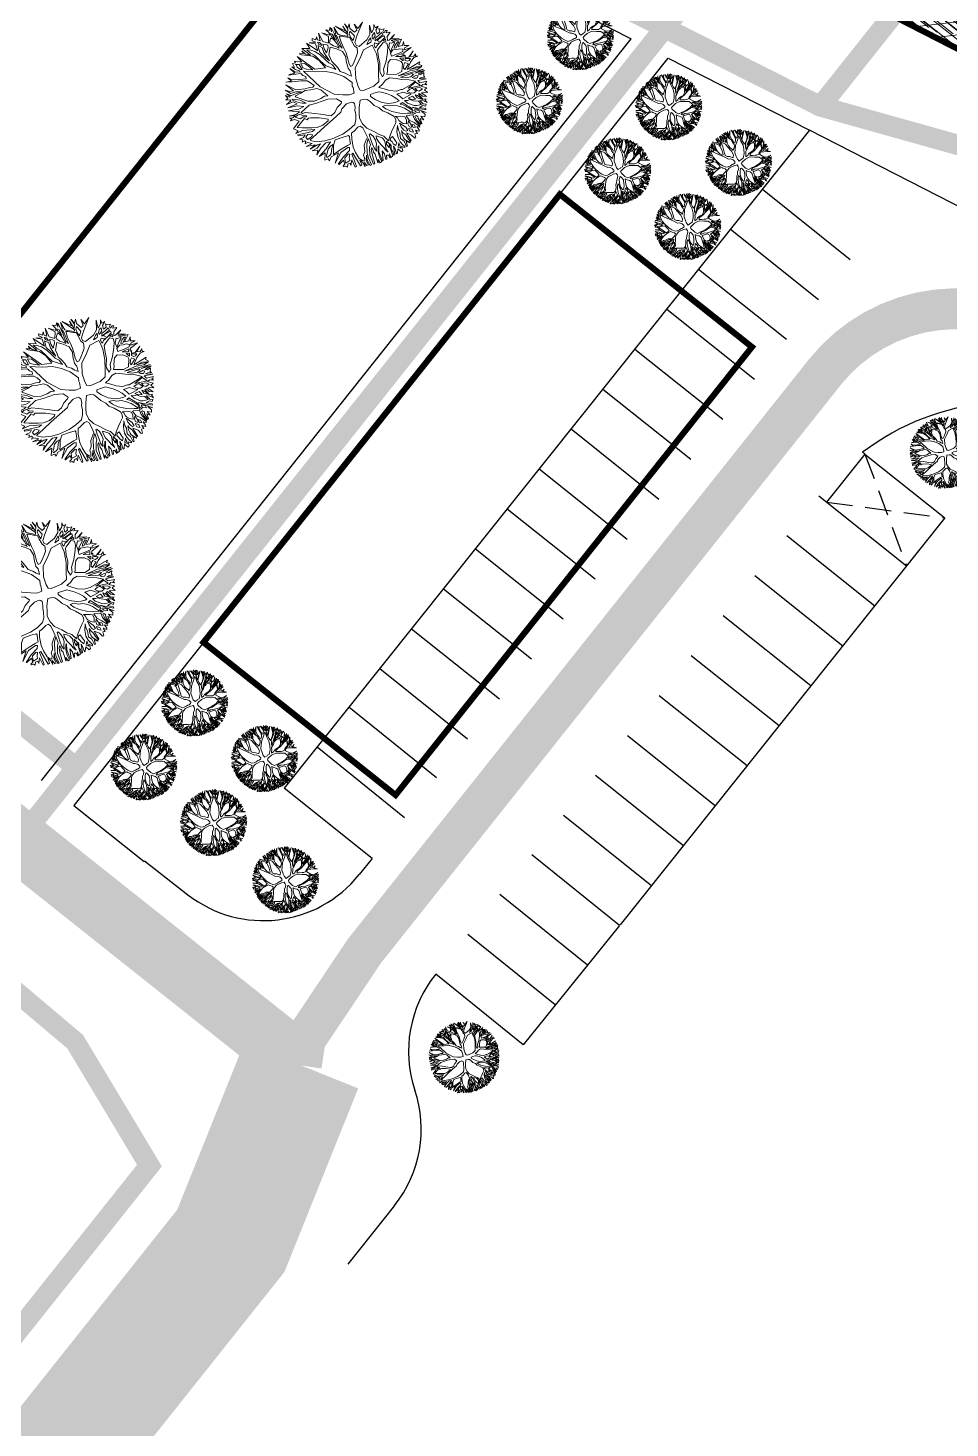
# Model space of a CAD drawing. Header units: metres. Extents: x -664657 to -643449, y -1076720 to -1062383.
# Drawn here: x -661021.1 to -660976, y -1067003.8 to -1066935.3 of the extents above; entities that cross this region are included whole.
import ezdxf

# ---------------------------------------------------------------- set-up
doc = ezdxf.new("R2010")
doc.units = ezdxf.units.M
doc.header["$LTSCALE"] = 0.1
for name, pattern in [('DASHED', [19.05, 12.7, -6.35]), ('DIVIDE', [31.75, 12.7, -6.35, 0, -6.35, 0, -6.35]), ('EVENDASH', [6.35, 3.175, -3.175])]:
    doc.linetypes.add(name, pattern=pattern)
doc.layers.get('0').update_dxf_attribs({"color": 8, "lineweight": 9})
for name, color, linetype in [('AA_THER_DOPRAVA', 142, 'Continuous'), ('AA_THER_KOMUNIKACE', 201, 'Continuous'), ('AA_THER_srafy', 52, 'Continuous'), ('AA_THER_SRAFY KATASTR', 14, 'Continuous'), ('AA_THER_čerchovaná', 84, 'DIVIDE'), ('AA_THER_čárkovaná', 5, 'DASHED')]:
    doc.layers.add(name, color=color, linetype=linetype)
doc.layers.add('AA_THER_STAFAZ', color=252, linetype='Continuous', lineweight=0)
doc.layers.add('FLOATING-WINDOWS', color=2, linetype='Continuous', plot=False)

# ---------------------------------------------------------------- blocks, each defined once
blk = doc.blocks.new('A$C0C461CEA')
for p, q in [((-0.108, 0.579), (-0.136, 0.688)), ((-0.136, 0.688), (-0.031, 0.479)), ((-0.062, 0.681), (-0.084, 0.71)), ((-0.084, 0.71), (-0.025, 0.681)), ((0.086, 0.573), (-0.062, 0.681)), ((-0.025, 0.681), (-0.029, 0.73)), ((-0.029, 0.73), (-0.001, 0.656)), ((0.063, 0.606), (-0.009, 0.765)), ((-0.009, 0.765), (0.101, 0.706)), ((0.049, 0.709), (0.1, 0.674)), ((0.071, 0.64), (0.049, 0.709)), ((0.101, 0.706), (0.094, 0.804)), ((0.094, 0.804), (0.195, 0.61)), ((0.1, 0.674), (0.148, 0.626)), ((0.214, 0.725), (0.134, 0.788)), ((0.134, 0.788), (0.212, 0.751)), ((0.191, 0.795), (0.205, 0.826)), ((0.231, 0.749), (0.191, 0.795)), ((0.195, 0.61), (0.214, 0.725)), ((0.205, 0.826), (0.247, 0.779)), ((0.212, 0.751), (0.231, 0.749)), ((0.226, 0.644), (0.236, 0.684)), ((0.236, 0.684), (0.278, 0.625)), ((0.247, 0.779), (0.283, 0.818)), ((0.256, 0.734), (0.28, 0.713)), ((0.257, 0.695), (0.256, 0.734)), ((0.272, 0.676), (0.257, 0.695)), ((0.291, 0.657), (0.272, 0.676)), ((0.283, 0.818), (0.273, 0.766)), ((0.273, 0.766), (0.303, 0.735)), ((0.28, 0.713), (0.29, 0.678)), ((0.29, 0.678), (0.291, 0.657)), ((0.298, 0.594), (0.316, 0.668)), ((0.303, 0.735), (0.335, 0.855)), ((0.316, 0.668), (0.354, 0.641)), ((0.335, 0.855), (0.332, 0.706)), ((0.332, 0.706), (0.398, 0.641)), ((0.448, 0.732), (0.381, 0.832)), ((0.381, 0.832), (0.473, 0.745)), ((0.398, 0.641), (0.448, 0.732)), ((0.438, 0.663), (0.419, 0.639)), ((0.471, 0.697), (0.438, 0.663)), ((0.483, 0.777), (0.463, 0.845)), ((0.463, 0.845), (0.503, 0.812)), ((0.482, 0.682), (0.471, 0.697)), ((0.473, 0.745), (0.483, 0.777)), ((0.492, 0.669), (0.482, 0.682)), ((0.49, 0.711), (0.491, 0.762)), ((0.505, 0.682), (0.49, 0.711)), ((0.491, 0.762), (0.519, 0.739)), ((0.503, 0.634), (0.492, 0.669)), ((0.503, 0.812), (0.541, 0.849)), ((0.518, 0.634), (0.505, 0.682)), ((0.519, 0.739), (0.518, 0.634)), ((0.541, 0.849), (0.523, 0.775)), ((0.523, 0.775), (0.552, 0.829)), ((0.544, 0.723), (0.568, 0.689)), ((0.547, 0.66), (0.544, 0.723)), ((0.552, 0.829), (0.55, 0.733)), ((0.55, 0.733), (0.572, 0.716)), ((0.568, 0.689), (0.562, 0.609)), ((0.572, 0.716), (0.592, 0.82)), ((0.592, 0.82), (0.599, 0.69)), ((0.599, 0.69), (0.656, 0.641)), ((0.732, 0.619), (0.623, 0.824)), ((0.623, 0.824), (0.721, 0.691)), ((0.721, 0.691), (0.725, 0.772)), ((0.725, 0.772), (0.739, 0.638)), ((0.739, 0.638), (0.773, 0.691)), ((0.773, 0.691), (0.762, 0.79)), ((0.762, 0.79), (0.78, 0.708)), ((0.78, 0.708), (0.782, 0.71)), ((0.782, 0.71), (0.826, 0.755)), ((0.826, 0.755), (0.807, 0.687)), ((0.807, 0.687), (0.84, 0.599)), ((1.024, 0.679), (0.847, 0.53)), ((0.888, 0.613), (0.897, 0.711)), ((0.897, 0.711), (0.915, 0.627)), ((0.915, 0.627), (1.024, 0.679)), ((-0.394, 0.388), (-0.424, 0.459)), ((-0.424, 0.459), (-0.372, 0.399)), ((-0.386, 0.487), (-0.377, 0.497)), ((-0.28, 0.452), (-0.386, 0.487)), ((-0.377, 0.497), (-0.291, 0.473)), ((-0.291, 0.473), (-0.326, 0.577)), ((-0.326, 0.577), (-0.279, 0.488)), ((-0.256, 0.522), (-0.284, 0.582)), ((-0.284, 0.582), (-0.25, 0.553)), ((-0.209, 0.421), (-0.28, 0.452)), ((-0.279, 0.488), (-0.209, 0.448)), ((-0.207, 0.472), (-0.256, 0.522)), ((-0.25, 0.553), (-0.251, 0.627)), ((-0.251, 0.627), (-0.205, 0.61)), ((-0.215, 0.587), (-0.164, 0.562)), ((-0.208, 0.57), (-0.215, 0.587)), ((-0.212, 0.536), (-0.208, 0.57)), ((-0.186, 0.48), (-0.212, 0.536)), ((-0.209, 0.448), (-0.207, 0.472)), ((-0.205, 0.61), (-0.205, 0.641)), ((-0.205, 0.641), (-0.143, 0.596)), ((-0.163, 0.47), (-0.186, 0.48)), ((-0.164, 0.562), (-0.163, 0.47)), ((-0.143, 0.596), (-0.108, 0.579)), ((-0.134, 0.562), (-0.138, 0.487)), ((-0.138, 0.487), (-0.095, 0.443)), ((-0.111, 0.544), (-0.134, 0.562)), ((-0.084, 0.536), (-0.111, 0.544)), ((-0.095, 0.443), (-0.013, 0.385)), ((-0.05, 0.471), (-0.084, 0.536)), ((-0.013, 0.385), (-0.05, 0.471)), ((-0.031, 0.479), (0.019, 0.379)), ((-0.001, 0.656), (0.063, 0.606)), ((0.115, 0.58), (0.071, 0.64)), ((0.141, 0.467), (0.086, 0.573)), ((0.154, 0.458), (0.115, 0.58)), ((0.175, 0.322), (0.141, 0.467)), ((0.148, 0.626), (0.198, 0.54)), ((0.193, 0.345), (0.154, 0.458)), ((0.198, 0.54), (0.234, 0.438)), ((0.212, 0.581), (0.226, 0.644)), ((0.236, 0.499), (0.212, 0.581)), ((0.281, 0.388), (0.236, 0.499)), ((0.278, 0.625), (0.267, 0.543)), ((0.267, 0.543), (0.281, 0.388)), ((0.299, 0.519), (0.298, 0.594)), ((0.359, 0.578), (0.299, 0.519)), ((0.318, 0.477), (0.314, 0.414)), ((0.392, 0.572), (0.318, 0.477)), ((0.354, 0.641), (0.373, 0.618)), ((0.373, 0.618), (0.359, 0.578)), ((0.469, 0.501), (0.392, 0.572)), ((0.419, 0.639), (0.417, 0.618)), ((0.417, 0.618), (0.449, 0.568)), ((0.449, 0.568), (0.492, 0.518)), ((0.532, 0.422), (0.469, 0.501)), ((0.492, 0.518), (0.511, 0.491)), ((0.512, 0.575), (0.503, 0.634)), ((0.511, 0.491), (0.512, 0.575)), ((0.53, 0.531), (0.539, 0.622)), ((0.551, 0.471), (0.53, 0.531)), ((0.539, 0.622), (0.547, 0.66)), ((0.562, 0.609), (0.551, 0.471)), ((0.574, 0.456), (0.571, 0.374)), ((0.581, 0.563), (0.574, 0.456)), ((0.6, 0.66), (0.581, 0.563)), ((0.629, 0.644), (0.6, 0.66)), ((0.699, 0.587), (0.629, 0.644)), ((0.656, 0.641), (0.716, 0.594)), ((0.735, 0.569), (0.699, 0.587)), ((0.716, 0.594), (0.732, 0.619)), ((0.736, 0.502), (0.735, 0.569)), ((0.738, 0.409), (0.736, 0.502)), ((0.756, 0.617), (0.75, 0.55)), ((0.75, 0.55), (0.759, 0.494)), ((0.785, 0.647), (0.756, 0.617)), ((0.759, 0.494), (0.811, 0.549)), ((0.772, 0.454), (0.768, 0.41)), ((0.847, 0.53), (0.772, 0.454)), ((0.811, 0.549), (0.785, 0.647)), ((0.84, 0.599), (0.888, 0.613)), ((0.955, 0.401), (1.039, 0.454)), ((1.039, 0.454), (1.103, 0.589)), ((1.103, 0.589), (1.074, 0.465)), ((1.074, 0.465), (1.137, 0.506)), ((1.117, 0.447), (1.085, 0.438)), ((1.102, 0.394), (1.117, 0.447)), ((1.137, 0.506), (1.166, 0.562)), ((1.154, 0.472), (1.142, 0.409)), ((1.213, 0.508), (1.154, 0.472)), ((1.166, 0.562), (1.164, 0.508)), ((1.164, 0.508), (1.213, 0.508)), ((1.193, 0.416), (1.206, 0.47)), ((1.206, 0.47), (1.232, 0.441)), ((1.232, 0.441), (1.276, 0.429)), ((-0.577, 0.172), (-0.583, 0.229)), ((-0.583, 0.229), (-0.536, 0.174)), ((-0.526, 0.187), (-0.556, 0.247)), ((-0.556, 0.247), (-0.505, 0.187)), ((-0.495, 0.221), (-0.55, 0.309)), ((-0.55, 0.309), (-0.495, 0.256)), ((-0.436, 0.238), (-0.503, 0.376)), ((-0.503, 0.376), (-0.397, 0.235)), ((-0.495, 0.256), (-0.436, 0.238)), ((-0.415, 0.205), (-0.495, 0.221)), ((-0.394, 0.371), (-0.482, 0.412)), ((-0.482, 0.412), (-0.394, 0.388)), ((-0.397, 0.235), (-0.263, 0.181)), ((-0.256, 0.32), (-0.394, 0.371)), ((-0.372, 0.399), (-0.265, 0.347)), ((-0.265, 0.347), (-0.176, 0.312)), ((-0.174, 0.275), (-0.256, 0.32)), ((-0.194, 0.381), (-0.209, 0.421)), ((-0.162, 0.346), (-0.194, 0.381)), ((-0.176, 0.312), (-0.162, 0.346)), ((-0.142, 0.224), (-0.174, 0.275)), ((-0.157, 0.436), (-0.114, 0.321)), ((-0.081, 0.391), (-0.157, 0.436)), ((-0.114, 0.159), (-0.142, 0.224)), ((-0.114, 0.321), (-0.04, 0.095)), ((0.012, 0.333), (-0.081, 0.391)), ((0.154, 0.269), (0.012, 0.333)), ((0.019, 0.379), (0.096, 0.349)), ((0.096, 0.349), (0.175, 0.322)), ((0.266, 0.178), (0.154, 0.269)), ((0.24, 0.295), (0.193, 0.345)), ((0.234, 0.438), (0.258, 0.367)), ((0.308, 0.222), (0.24, 0.295)), ((0.258, 0.367), (0.296, 0.309)), ((0.296, 0.309), (0.308, 0.222)), ((0.314, 0.414), (0.309, 0.363)), ((0.309, 0.363), (0.334, 0.286)), ((0.334, 0.286), (0.348, 0.221)), ((0.348, 0.221), (0.354, 0.16)), ((0.485, 0.148), (0.513, 0.258)), ((0.513, 0.258), (0.54, 0.324)), ((0.54, 0.324), (0.532, 0.422)), ((0.551, 0.283), (0.534, 0.218)), ((0.571, 0.374), (0.551, 0.283)), ((0.619, 0.192), (0.694, 0.255)), ((0.694, 0.255), (0.731, 0.289)), ((0.834, 0.289), (0.726, 0.197)), ((0.731, 0.289), (0.76, 0.363)), ((0.76, 0.363), (0.738, 0.409)), ((0.768, 0.41), (0.8, 0.37)), ((0.8, 0.37), (0.955, 0.401)), ((0.992, 0.29), (0.834, 0.289)), ((0.943, 0.354), (0.922, 0.336)), ((0.922, 0.336), (0.992, 0.342)), ((0.983, 0.384), (0.943, 0.354)), ((1.022, 0.404), (0.983, 0.384)), ((0.99, 0.219), (0.992, 0.29)), ((0.992, 0.342), (1.008, 0.359)), ((1.008, 0.359), (1.022, 0.404)), ((1.019, 0.28), (1.014, 0.25)), ((1.014, 0.25), (1.022, 0.223)), ((1.04, 0.305), (1.019, 0.28)), ((1.022, 0.223), (1.057, 0.251)), ((1.065, 0.28), (1.04, 0.305)), ((1.06, 0.421), (1.046, 0.396)), ((1.046, 0.396), (1.046, 0.37)), ((1.046, 0.37), (1.102, 0.394)), ((1.161, 0.247), (1.054, 0.196)), ((1.057, 0.251), (1.11, 0.266)), ((1.085, 0.438), (1.06, 0.421)), ((1.084, 0.364), (1.065, 0.329)), ((1.065, 0.329), (1.216, 0.353)), ((1.11, 0.266), (1.065, 0.28)), ((1.151, 0.377), (1.084, 0.364)), ((1.115, 0.327), (1.094, 0.318)), ((1.094, 0.318), (1.123, 0.272)), ((1.157, 0.334), (1.115, 0.327)), ((1.123, 0.272), (1.221, 0.303)), ((1.142, 0.409), (1.193, 0.416)), ((1.216, 0.393), (1.151, 0.377)), ((1.223, 0.332), (1.157, 0.334)), ((1.207, 0.21), (1.161, 0.247)), ((1.221, 0.277), (1.173, 0.268)), ((1.173, 0.268), (1.209, 0.239)), ((1.209, 0.239), (1.221, 0.277)), ((1.216, 0.353), (1.216, 0.393)), ((1.221, 0.303), (1.223, 0.332)), ((1.265, 0.299), (1.236, 0.242)), ((1.236, 0.242), (1.263, 0.236)), ((1.276, 0.429), (1.239, 0.399)), ((1.239, 0.399), (1.239, 0.378)), ((1.239, 0.378), (1.266, 0.383)), ((1.263, 0.236), (1.379, 0.275)), ((1.336, 0.335), (1.265, 0.299)), ((1.266, 0.383), (1.281, 0.398)), ((1.308, 0.383), (1.275, 0.358)), ((1.275, 0.358), (1.336, 0.335)), ((1.281, 0.398), (1.308, 0.383)), ((1.379, 0.275), (1.301, 0.236)), ((1.301, 0.236), (1.411, 0.18)), ((-0.493, -0.002), (-0.644, 0.041)), ((-0.644, 0.041), (-0.485, 0.03)), ((-0.635, 0.101), (-0.551, 0.117)), ((-0.519, 0.086), (-0.635, 0.101)), ((-0.612, 0.165), (-0.577, 0.172)), ((-0.557, 0.142), (-0.612, 0.165)), ((-0.551, 0.117), (-0.557, 0.142)), ((-0.536, 0.174), (-0.526, 0.187)), ((-0.509, 0.126), (-0.526, 0.126)), ((-0.526, 0.126), (-0.492, 0.08)), ((-0.485, 0.03), (-0.519, 0.086)), ((-0.416, 0.057), (-0.509, 0.126)), ((-0.505, 0.187), (-0.335, 0.163)), ((-0.492, 0.08), (-0.453, 0.038)), ((-0.444, 0.15), (-0.46, 0.141)), ((-0.46, 0.141), (-0.318, -0.013)), ((-0.453, 0.038), (-0.411, 0.003)), ((-0.353, 0.149), (-0.444, 0.15)), ((-0.354, -0.026), (-0.416, 0.057)), ((-0.335, 0.163), (-0.415, 0.205)), ((-0.411, 0.003), (-0.354, -0.026)), ((-0.273, 0.155), (-0.353, 0.149)), ((-0.191, 0.121), (-0.273, 0.155)), ((-0.263, 0.181), (-0.194, 0.167)), ((-0.194, 0.167), (-0.145, 0.146)), ((-0.099, 0.096), (-0.191, 0.121)), ((-0.145, 0.146), (-0.114, 0.159)), ((-0.05, 0.048), (-0.099, 0.096)), ((0, -0.086), (-0.05, 0.048)), ((-0.04, 0.095), (0.101, -0.11)), ((0.364, 0.065), (0.266, 0.178)), ((0.354, 0.16), (0.409, 0.103)), ((0.435, -0.079), (0.364, 0.065)), ((0.409, 0.103), (0.439, 0.053)), ((0.439, 0.053), (0.476, 0.01)), ((0.476, 0.01), (0.498, 0.096)), ((0.498, 0.096), (0.485, 0.148)), ((0.588, 0.099), (0.514, -0.053)), ((0.534, 0.218), (0.533, 0.155)), ((0.533, 0.155), (0.567, 0.153)), ((0.567, 0.153), (0.619, 0.192)), ((0.726, 0.197), (0.588, 0.099)), ((0.934, -0.024), (0.985, 0.138)), ((0.99, 0.078), (0.966, -0.017)), ((0.985, 0.138), (0.99, 0.219)), ((1.029, 0.181), (0.99, 0.078)), ((1.054, 0.196), (1.029, 0.181)), ((1.064, -0.035), (1.15, 0.081)), ((1.15, 0.081), (1.193, 0.151)), ((1.184, 0.044), (1.176, -0.007)), ((1.242, 0.072), (1.184, 0.044)), ((1.201, 0.118), (1.192, 0.06)), ((1.192, 0.06), (1.242, 0.105)), ((1.193, 0.151), (1.207, 0.21)), ((1.249, 0.194), (1.201, 0.132)), ((1.201, 0.132), (1.201, 0.118)), ((1.242, 0.105), (1.277, 0.128)), ((1.297, 0.051), (1.242, 0.072)), ((1.268, 0.179), (1.249, 0.194)), ((1.314, 0.169), (1.268, 0.179)), ((1.294, 0.108), (1.276, 0.086)), ((1.276, 0.086), (1.305, 0.077)), ((1.277, 0.128), (1.319, 0.158)), ((1.411, 0.18), (1.289, 0.213)), ((1.289, 0.213), (1.317, 0.184)), ((1.327, 0.131), (1.294, 0.108)), ((1.347, 0.037), (1.297, 0.051)), ((1.305, 0.077), (1.384, 0.138)), ((1.319, 0.158), (1.314, 0.169)), ((1.317, 0.184), (1.443, 0.155)), ((1.367, 0.149), (1.327, 0.131)), ((1.443, 0.155), (1.34, 0.081)), ((1.34, 0.081), (1.406, 0.061)), ((1.386, 0.006), (1.347, 0.037)), ((1.384, 0.138), (1.367, 0.149)), ((1.367, -0.026), (1.386, 0.006)), ((1.421, 0.016), (1.398, -0.011)), ((1.406, 0.061), (1.454, 0.109)), ((1.495, 0.013), (1.421, 0.016)), ((1.454, 0.109), (1.431, 0.05)), ((1.431, 0.05), (1.495, 0.013)), ((-0.701, -0.157), (-0.672, -0.144)), ((-0.634, -0.167), (-0.701, -0.157)), ((-0.672, -0.144), (-0.697, -0.115)), ((-0.697, -0.115), (-0.649, -0.134)), ((-0.599, -0.118), (-0.687, -0.081)), ((-0.687, -0.081), (-0.582, -0.108)), ((-0.508, -0.101), (-0.659, -0.004)), ((-0.659, -0.004), (-0.5, -0.057)), ((-0.649, -0.134), (-0.599, -0.118)), ((-0.583, -0.227), (-0.634, -0.167)), ((-0.561, -0.129), (-0.611, -0.142)), ((-0.611, -0.142), (-0.575, -0.175)), ((-0.582, -0.108), (-0.544, -0.105)), ((-0.575, -0.175), (-0.552, -0.204)), ((-0.519, -0.137), (-0.561, -0.129)), ((-0.552, -0.204), (-0.506, -0.197)), ((-0.544, -0.105), (-0.508, -0.101)), ((-0.491, -0.179), (-0.519, -0.137)), ((-0.506, -0.197), (-0.448, -0.22)), ((-0.5, -0.057), (-0.412, -0.054)), ((-0.412, -0.054), (-0.493, -0.002)), ((-0.33, -0.078), (-0.491, -0.12)), ((-0.491, -0.12), (-0.481, -0.145)), ((-0.444, -0.203), (-0.491, -0.179)), ((-0.481, -0.145), (-0.435, -0.149)), ((-0.448, -0.22), (-0.444, -0.203)), ((-0.435, -0.149), (-0.35, -0.207)), ((-0.35, -0.207), (-0.2, -0.314)), ((-0.208, -0.104), (-0.33, -0.078)), ((-0.318, -0.013), (-0.221, -0.06)), ((-0.221, -0.06), (-0.118, -0.072)), ((-0.023, -0.134), (-0.208, -0.104)), ((-0.118, -0.072), (-0.051, -0.067)), ((-0.051, -0.067), (0, -0.086)), ((0.101, -0.19), (-0.023, -0.134)), ((0.101, -0.11), (0.215, -0.18)), ((0.147, -0.271), (0.101, -0.19)), ((0.215, -0.18), (0.302, -0.23)), ((0.386, -0.241), (0.412, -0.157)), ((0.412, -0.132), (0.435, -0.079)), ((0.412, -0.157), (0.412, -0.132)), ((0.514, -0.053), (0.492, -0.182)), ((0.492, -0.182), (0.493, -0.246)), ((0.814, -0.262), (0.864, -0.159)), ((0.864, -0.159), (0.934, -0.024)), ((0.908, -0.119), (0.897, -0.15)), ((0.897, -0.15), (0.901, -0.228)), ((0.901, -0.228), (0.946, -0.198)), ((0.966, -0.017), (0.908, -0.119)), ((0.946, -0.198), (0.973, -0.127)), ((0.973, -0.127), (1.064, -0.035)), ((1.009, -0.187), (0.98, -0.225)), ((1.026, -0.151), (1.009, -0.187)), ((1.084, -0.067), (1.026, -0.151)), ((1.138, -0.047), (1.084, -0.067)), ((1.225, -0.095), (1.138, -0.047)), ((1.176, -0.007), (1.277, -0.02)), ((1.208, -0.294), (1.276, -0.187)), ((1.271, -0.153), (1.225, -0.095)), ((1.231, -0.04), (1.321, -0.091)), ((1.289, -0.041), (1.231, -0.04)), ((1.287, -0.212), (1.256, -0.26)), ((1.276, -0.187), (1.271, -0.153)), ((1.277, -0.02), (1.367, -0.026)), ((1.324, -0.116), (1.277, -0.096)), ((1.277, -0.096), (1.303, -0.157)), ((1.318, -0.192), (1.287, -0.212)), ((1.346, -0.047), (1.289, -0.041)), ((1.303, -0.157), (1.324, -0.116)), ((1.356, -0.236), (1.318, -0.192)), ((1.321, -0.091), (1.346, -0.047)), ((1.347, -0.14), (1.333, -0.161)), ((1.333, -0.161), (1.36, -0.194)), ((1.374, -0.053), (1.346, -0.093)), ((1.346, -0.093), (1.374, -0.091)), ((1.368, -0.148), (1.347, -0.14)), ((1.374, -0.091), (1.353, -0.129)), ((1.353, -0.129), (1.41, -0.147)), ((1.36, -0.194), (1.389, -0.194)), ((1.4, -0.166), (1.368, -0.148)), ((1.514, -0.029), (1.374, -0.053)), ((1.389, -0.194), (1.421, -0.179)), ((1.476, -0.191), (1.394, -0.229)), ((1.398, -0.011), (1.514, -0.029)), ((1.421, -0.179), (1.4, -0.166)), ((1.41, -0.147), (1.519, -0.094)), ((1.519, -0.094), (1.431, -0.145)), ((1.431, -0.145), (1.486, -0.17)), ((1.541, -0.201), (1.476, -0.191)), ((1.486, -0.17), (1.527, -0.148)), ((1.527, -0.148), (1.511, -0.184)), ((1.511, -0.184), (1.541, -0.201)), ((-0.722, -0.374), (-0.67, -0.354)), ((-0.605, -0.381), (-0.722, -0.374)), ((-0.721, -0.288), (-0.583, -0.227)), ((-0.67, -0.354), (-0.721, -0.288)), ((-0.705, -0.422), (-0.705, -0.403)), ((-0.705, -0.403), (-0.475, -0.468)), ((-0.602, -0.457), (-0.705, -0.422)), ((-0.49, -0.229), (-0.658, -0.302)), ((-0.658, -0.302), (-0.588, -0.343)), ((-0.429, -0.459), (-0.605, -0.381)), ((-0.588, -0.343), (-0.459, -0.411)), ((-0.465, -0.267), (-0.49, -0.229)), ((-0.431, -0.251), (-0.465, -0.267)), ((-0.459, -0.411), (-0.383, -0.446)), ((-0.402, -0.266), (-0.431, -0.251)), ((-0.281, -0.328), (-0.402, -0.266)), ((-0.284, -0.456), (-0.182, -0.436)), ((-0.167, -0.411), (-0.281, -0.328)), ((-0.2, -0.314), (-0.141, -0.358)), ((-0.182, -0.436), (-0.167, -0.411)), ((-0.141, -0.358), (-0.098, -0.387)), ((0.06, -0.41), (-0.099, -0.448)), ((-0.098, -0.387), (-0.025, -0.371)), ((-0.025, -0.371), (0.046, -0.318)), ((0.046, -0.318), (0.128, -0.29)), ((0.101, -0.37), (0.06, -0.41)), ((0.202, -0.337), (0.101, -0.37)), ((0.128, -0.29), (0.147, -0.271)), ((0.284, -0.347), (0.202, -0.337)), ((0.301, -0.364), (0.284, -0.347)), ((0.295, -0.448), (0.313, -0.389)), ((0.313, -0.389), (0.301, -0.364)), ((0.302, -0.23), (0.386, -0.241)), ((0.414, -0.386), (0.348, -0.481)), ((0.482, -0.404), (0.414, -0.386)), ((0.518, -0.429), (0.482, -0.404)), ((0.493, -0.246), (0.533, -0.274)), ((0.544, -0.477), (0.518, -0.429)), ((0.533, -0.274), (0.71, -0.29)), ((0.601, -0.382), (0.587, -0.408)), ((0.587, -0.408), (0.628, -0.487)), ((0.66, -0.39), (0.601, -0.382)), ((0.74, -0.406), (0.66, -0.39)), ((0.71, -0.29), (0.814, -0.262)), ((0.768, -0.431), (0.74, -0.406)), ((0.831, -0.489), (0.768, -0.431)), ((0.773, -0.347), (0.846, -0.329)), ((0.833, -0.407), (0.773, -0.347)), ((0.896, -0.469), (0.833, -0.407)), ((0.846, -0.329), (0.914, -0.295)), ((0.914, -0.295), (0.987, -0.292)), ((0.98, -0.225), (1.12, -0.297)), ((0.987, -0.292), (1.076, -0.35)), ((1.076, -0.35), (1.146, -0.402)), ((1.12, -0.297), (1.208, -0.294)), ((1.322, -0.346), (1.122, -0.328)), ((1.122, -0.328), (1.314, -0.377)), ((1.146, -0.366), (1.331, -0.398)), ((1.205, -0.406), (1.146, -0.366)), ((1.146, -0.402), (1.247, -0.462)), ((1.293, -0.438), (1.205, -0.406)), ((1.256, -0.26), (1.262, -0.288)), ((1.262, -0.288), (1.356, -0.236)), ((1.35, -0.423), (1.293, -0.438)), ((1.394, -0.229), (1.298, -0.308)), ((1.298, -0.308), (1.389, -0.301)), ((1.314, -0.377), (1.526, -0.421)), ((1.436, -0.382), (1.322, -0.346)), ((1.331, -0.398), (1.35, -0.423)), ((1.439, -0.334), (1.334, -0.329)), ((1.334, -0.329), (1.521, -0.375)), ((1.526, -0.421), (1.375, -0.412)), ((1.375, -0.412), (1.53, -0.449)), ((1.389, -0.301), (1.527, -0.295)), ((1.521, -0.375), (1.436, -0.382)), ((1.513, -0.369), (1.439, -0.334)), ((1.527, -0.295), (1.496, -0.321)), ((1.496, -0.321), (1.528, -0.358)), ((1.528, -0.358), (1.513, -0.369)), ((-0.671, -0.512), (-0.715, -0.477)), ((-0.715, -0.477), (-0.643, -0.483)), ((-0.697, -0.539), (-0.671, -0.512)), ((-0.651, -0.541), (-0.697, -0.539)), ((-0.537, -0.67), (-0.676, -0.63)), ((-0.676, -0.63), (-0.569, -0.633)), ((-0.67, -0.585), (-0.643, -0.564)), ((-0.628, -0.583), (-0.67, -0.585)), ((-0.643, -0.564), (-0.651, -0.541)), ((-0.643, -0.483), (-0.602, -0.457)), ((-0.569, -0.633), (-0.628, -0.583)), ((-0.562, -0.478), (-0.608, -0.497)), ((-0.608, -0.497), (-0.603, -0.545)), ((-0.603, -0.545), (-0.555, -0.54)), ((-0.569, -0.566), (-0.571, -0.578)), ((-0.571, -0.578), (-0.503, -0.638)), ((-0.439, -0.537), (-0.569, -0.566)), ((-0.528, -0.49), (-0.562, -0.478)), ((-0.555, -0.54), (-0.523, -0.534)), ((-0.5, -0.512), (-0.528, -0.49)), ((-0.523, -0.534), (-0.5, -0.512)), ((-0.503, -0.638), (-0.373, -0.687)), ((-0.475, -0.468), (-0.429, -0.459)), ((-0.274, -0.489), (-0.439, -0.537)), ((-0.383, -0.446), (-0.284, -0.456)), ((-0.099, -0.448), (-0.274, -0.489)), ((0.165, -0.682), (0.215, -0.623)), ((0.215, -0.623), (0.252, -0.551)), ((0.252, -0.551), (0.271, -0.484)), ((0.271, -0.484), (0.295, -0.448)), ((0.276, -0.629), (0.273, -0.73)), ((0.309, -0.559), (0.276, -0.629)), ((0.348, -0.481), (0.309, -0.559)), ((0.574, -0.561), (0.544, -0.477)), ((0.627, -0.632), (0.574, -0.561)), ((0.648, -0.697), (0.627, -0.632)), ((0.628, -0.487), (0.7, -0.576)), ((0.68, -0.635), (0.71, -0.698)), ((0.723, -0.641), (0.68, -0.635)), ((0.7, -0.576), (0.793, -0.643)), ((0.755, -0.654), (0.723, -0.641)), ((0.793, -0.687), (0.755, -0.654)), ((0.793, -0.643), (0.86, -0.669)), ((0.885, -0.552), (0.831, -0.489)), ((0.927, -0.618), (0.885, -0.552)), ((0.987, -0.527), (0.896, -0.469)), ((0.953, -0.683), (0.927, -0.618)), ((0.973, -0.572), (1.072, -0.589)), ((0.997, -0.622), (0.973, -0.572)), ((1.063, -0.541), (0.987, -0.527)), ((1.018, -0.681), (0.997, -0.622)), ((1.084, -0.55), (1.063, -0.541)), ((1.072, -0.589), (1.119, -0.642)), ((1.24, -0.542), (1.084, -0.55)), ((1.119, -0.642), (1.171, -0.679)), ((1.135, -0.61), (1.181, -0.601)), ((1.169, -0.658), (1.135, -0.61)), ((1.218, -0.683), (1.169, -0.658)), ((1.271, -0.556), (1.173, -0.572)), ((1.173, -0.572), (1.345, -0.623)), ((1.181, -0.601), (1.228, -0.603)), ((1.228, -0.603), (1.262, -0.674)), ((1.328, -0.531), (1.24, -0.542)), ((1.247, -0.462), (1.328, -0.531)), ((1.339, -0.652), (1.266, -0.621)), ((1.266, -0.621), (1.279, -0.67)), ((1.32, -0.545), (1.271, -0.556)), ((1.308, -0.455), (1.382, -0.454)), ((1.323, -0.478), (1.308, -0.455)), ((1.362, -0.62), (1.32, -0.545)), ((1.367, -0.498), (1.323, -0.478)), ((1.367, -0.69), (1.339, -0.652)), ((1.345, -0.623), (1.362, -0.62)), ((1.492, -0.575), (1.361, -0.539)), ((1.361, -0.539), (1.376, -0.585)), ((1.404, -0.631), (1.364, -0.641)), ((1.364, -0.641), (1.432, -0.706)), ((1.403, -0.475), (1.367, -0.498)), ((1.376, -0.585), (1.48, -0.613)), ((1.382, -0.454), (1.403, -0.475)), ((1.434, -0.521), (1.395, -0.521)), ((1.395, -0.521), (1.492, -0.575)), ((1.457, -0.664), (1.404, -0.631)), ((1.53, -0.449), (1.415, -0.452)), ((1.415, -0.452), (1.445, -0.477)), ((1.485, -0.543), (1.434, -0.521)), ((1.461, -0.634), (1.444, -0.636)), ((1.444, -0.636), (1.457, -0.664)), ((1.445, -0.477), (1.505, -0.474)), ((1.48, -0.613), (1.461, -0.634)), ((1.505, -0.474), (1.477, -0.522)), ((1.477, -0.522), (1.485, -0.543)), ((-0.639, -0.698), (-0.537, -0.67)), ((-0.507, -0.691), (-0.639, -0.698)), ((-0.54, -0.767), (-0.622, -0.732)), ((-0.622, -0.732), (-0.532, -0.735)), ((-0.483, -0.76), (-0.59, -0.822)), ((-0.59, -0.822), (-0.54, -0.767)), ((-0.568, -0.862), (-0.416, -0.81)), ((-0.457, -0.859), (-0.568, -0.862)), ((-0.532, -0.735), (-0.456, -0.699)), ((-0.519, -0.958), (-0.457, -0.859)), ((-0.456, -0.699), (-0.507, -0.691)), ((-0.374, -0.724), (-0.483, -0.76)), ((-0.388, -0.824), (-0.446, -0.892)), ((-0.416, -0.81), (-0.302, -0.746)), ((-0.329, -0.8), (-0.388, -0.824)), ((-0.381, -0.913), (-0.335, -0.847)), ((-0.302, -0.746), (-0.374, -0.724)), ((-0.373, -0.687), (-0.256, -0.714)), ((-0.335, -0.847), (-0.287, -0.798)), ((-0.287, -0.798), (-0.329, -0.8)), ((-0.283, -0.813), (-0.322, -0.887)), ((-0.221, -0.753), (-0.283, -0.813)), ((-0.256, -0.714), (-0.076, -0.727)), ((-0.092, -0.771), (-0.221, -0.753)), ((-0.004, -0.791), (-0.092, -0.771)), ((-0.076, -0.727), (0.048, -0.713)), ((-0.04, -0.918), (-0.024, -0.869)), ((0.014, -0.86), (-0.027, -0.987)), ((-0.024, -0.869), (-0.002, -0.812)), ((-0.002, -0.812), (-0.004, -0.791)), ((0.055, -0.78), (0.014, -0.86)), ((0.048, -0.713), (0.165, -0.682)), ((0.103, -0.771), (0.055, -0.78)), ((0.185, -0.745), (0.103, -0.771)), ((0.227, -0.745), (0.185, -0.745)), ((0.25, -0.786), (0.227, -0.745)), ((0.243, -0.953), (0.249, -0.862)), ((0.249, -0.862), (0.25, -0.786)), ((0.273, -0.73), (0.303, -0.824)), ((0.303, -0.824), (0.376, -0.924)), ((0.706, -0.765), (0.648, -0.697)), ((0.766, -0.864), (0.706, -0.765)), ((0.71, -0.698), (0.771, -0.775)), ((0.766, -0.918), (0.766, -0.864)), ((0.771, -0.775), (0.873, -0.86)), ((0.789, -0.874), (0.884, -0.921)), ((0.804, -0.903), (0.789, -0.874)), ((0.861, -0.713), (0.793, -0.687)), ((0.86, -0.669), (0.919, -0.683)), ((0.923, -0.765), (0.861, -0.713)), ((0.873, -0.86), (0.932, -0.9)), ((0.919, -0.683), (0.953, -0.683)), ((0.975, -0.826), (0.923, -0.765)), ((0.943, -0.738), (0.987, -0.729)), ((0.979, -0.769), (0.943, -0.738)), ((1.031, -0.928), (0.975, -0.826)), ((1.005, -0.804), (0.979, -0.769)), ((0.987, -0.729), (1.026, -0.796)), ((1.045, -0.869), (1.005, -0.804)), ((1.087, -0.68), (1.018, -0.681)), ((1.026, -0.796), (1.051, -0.84)), ((1.033, -0.716), (1.053, -0.774)), ((1.078, -0.743), (1.033, -0.716)), ((1.075, -0.925), (1.045, -0.869)), ((1.051, -0.84), (1.075, -0.882)), ((1.053, -0.774), (1.127, -0.856)), ((1.111, -0.744), (1.078, -0.743)), ((1.259, -1.006), (1.085, -0.865)), ((1.085, -0.865), (1.242, -1.046)), ((1.171, -0.679), (1.087, -0.68)), ((1.099, -0.713), (1.174, -0.717)), ((1.139, -0.759), (1.099, -0.713)), ((1.151, -0.786), (1.111, -0.744)), ((1.127, -0.856), (1.163, -0.878)), ((1.193, -0.78), (1.139, -0.759)), ((1.217, -0.83), (1.151, -0.786)), ((1.163, -0.878), (1.239, -0.897)), ((1.174, -0.717), (1.193, -0.78)), ((1.239, -0.897), (1.217, -0.83)), ((1.262, -0.674), (1.218, -0.683)), ((1.22, -0.716), (1.225, -0.775)), ((1.246, -0.741), (1.22, -0.716)), ((1.225, -0.775), (1.289, -0.835)), ((1.293, -0.863), (1.24, -0.831)), ((1.24, -0.831), (1.264, -0.903)), ((1.269, -0.792), (1.246, -0.741)), ((1.292, -0.73), (1.269, -0.733)), ((1.269, -0.733), (1.293, -0.833)), ((1.289, -0.835), (1.269, -0.792)), ((1.279, -0.67), (1.304, -0.696)), ((1.314, -0.791), (1.292, -0.73)), ((1.293, -0.833), (1.345, -0.856)), ((1.327, -0.913), (1.293, -0.863)), ((1.304, -0.696), (1.367, -0.69)), ((1.366, -0.826), (1.314, -0.791)), ((1.345, -0.856), (1.318, -0.856)), ((1.318, -0.856), (1.327, -0.913)), ((1.351, -0.74), (1.321, -0.736)), ((1.321, -0.736), (1.366, -0.826)), ((1.406, -0.775), (1.351, -0.74)), ((1.432, -0.706), (1.386, -0.715)), ((1.386, -0.715), (1.406, -0.775)), ((-0.458, -0.964), (-0.519, -0.958)), ((-0.463, -0.909), (-0.469, -0.936)), ((-0.469, -0.936), (-0.415, -0.93)), ((-0.446, -0.892), (-0.463, -0.909)), ((-0.456, -0.999), (-0.458, -0.964)), ((-0.402, -0.959), (-0.456, -0.999)), ((-0.415, -0.93), (-0.381, -0.913)), ((-0.275, -0.955), (-0.402, -0.959)), ((-0.396, -1.075), (-0.275, -0.955)), ((-0.237, -0.968), (-0.396, -1.075)), ((-0.36, -1.114), (-0.235, -1.047)), ((-0.322, -0.887), (-0.355, -0.942)), ((-0.355, -0.942), (-0.206, -0.924)), ((-0.255, -1.094), (-0.351, -1.121)), ((-0.267, -1.159), (-0.255, -1.094)), ((-0.222, -1.071), (-0.242, -1.119)), ((-0.105, -0.95), (-0.237, -0.968)), ((-0.235, -1.047), (-0.102, -1.004)), ((-0.142, -1.045), (-0.222, -1.071)), ((-0.206, -0.924), (-0.095, -0.918)), ((-0.16, -1.106), (-0.125, -1.059)), ((-0.125, -1.059), (-0.142, -1.045)), ((-0.098, -1.074), (-0.109, -1.185)), ((-0.078, -0.962), (-0.105, -0.95)), ((-0.102, -1.004), (-0.078, -0.962)), ((-0.075, -1.069), (-0.098, -1.074)), ((-0.095, -0.918), (-0.04, -0.918)), ((-0.066, -1.3), (-0.075, -1.069)), ((-0.027, -0.987), (-0.034, -1.08)), ((-0.034, -1.08), (-0.027, -1.189)), ((0.102, -1.129), (0.142, -1.04)), ((0.184, -1.043), (0.122, -1.171)), ((0.142, -1.04), (0.206, -0.982)), ((0.246, -0.974), (0.184, -1.043)), ((0.197, -1.113), (0.23, -1.077)), ((0.206, -0.982), (0.243, -0.953)), ((0.23, -1.077), (0.246, -0.974)), ((0.264, -1.085), (0.258, -1.15)), ((0.277, -0.999), (0.264, -1.085)), ((0.292, -0.925), (0.277, -0.999)), ((0.309, -0.927), (0.292, -0.925)), ((0.33, -0.981), (0.309, -0.927)), ((0.321, -1.112), (0.333, -1.053)), ((0.333, -1.053), (0.33, -0.981)), ((0.374, -0.999), (0.362, -1.036)), ((0.362, -1.036), (0.365, -1.114)), ((0.41, -1.033), (0.374, -0.999)), ((0.376, -0.924), (0.427, -1.003)), ((0.444, -1.071), (0.41, -1.033)), ((0.427, -1.003), (0.48, -1.062)), ((0.457, -1.127), (0.444, -1.071)), ((0.48, -1.062), (0.512, -1.16)), ((0.558, -1.109), (0.631, -1.046)), ((0.631, -1.046), (0.693, -0.999)), ((0.692, -1.098), (0.664, -1.19)), ((0.746, -1.013), (0.692, -1.098)), ((0.693, -0.999), (0.75, -0.958)), ((0.726, -1.085), (0.746, -1.013)), ((0.726, -1.131), (0.726, -1.085)), ((0.75, -0.958), (0.766, -0.918)), ((0.79, -1.059), (0.793, -1.031)), ((0.802, -1.122), (0.79, -1.059)), ((0.793, -1.031), (0.796, -0.994)), ((0.796, -0.994), (0.85, -1.098)), ((0.804, -0.956), (0.804, -0.903)), ((0.813, -0.977), (0.804, -0.956)), ((0.841, -1.024), (0.813, -0.977)), ((0.885, -1.058), (0.841, -1.024)), ((0.85, -1.098), (0.854, -1.157)), ((0.884, -0.921), (0.914, -0.946)), ((0.914, -0.998), (0.885, -1.058)), ((0.903, -1.11), (0.906, -1.064)), ((0.906, -1.064), (0.934, -1.03)), ((0.914, -0.946), (0.914, -0.998)), ((0.932, -0.9), (0.98, -0.916)), ((0.934, -1.03), (0.94, -1.076)), ((0.939, -0.942), (0.95, -1.023)), ((0.95, -0.942), (0.939, -0.942)), ((0.94, -1.076), (0.939, -1.127)), ((1.04, -0.98), (0.95, -0.942)), ((0.95, -1.023), (1.001, -1.095)), ((0.98, -0.916), (1.029, -0.945)), ((1.001, -1.095), (1.036, -1.157)), ((1.029, -0.945), (1.031, -0.928)), ((1.032, -1.052), (1.04, -0.98)), ((1.059, -1.178), (1.032, -1.052)), ((1.05, -0.921), (1.086, -0.98)), ((1.051, -0.97), (1.05, -0.921)), ((1.086, -0.98), (1.051, -0.97)), ((1.059, -1.012), (1.058, -1.092)), ((1.058, -1.092), (1.075, -1.163)), ((1.08, -1.009), (1.059, -1.012)), ((1.075, -0.882), (1.075, -0.925)), ((1.097, -1.037), (1.08, -1.009)), ((1.085, -1.069), (1.097, -1.037)), ((1.092, -1.167), (1.085, -1.069)), ((1.098, -0.94), (1.107, -0.921)), ((1.105, -0.963), (1.098, -0.94)), ((1.115, -1.083), (1.103, -1.165)), ((1.156, -0.996), (1.105, -0.963)), ((1.107, -0.921), (1.156, -0.965)), ((1.155, -1.127), (1.115, -1.083)), ((1.192, -1.097), (1.14, -1.053)), ((1.14, -1.053), (1.155, -1.127)), ((1.156, -0.965), (1.156, -0.996)), ((1.242, -1.046), (1.185, -0.992)), ((1.185, -0.992), (1.213, -1.063)), ((1.249, -0.922), (1.189, -0.924)), ((1.189, -0.924), (1.265, -0.987)), ((1.213, -1.063), (1.192, -1.097)), ((1.281, -0.953), (1.249, -0.922)), ((1.265, -0.987), (1.259, -1.006)), ((1.264, -0.903), (1.302, -0.93)), ((1.302, -0.93), (1.281, -0.953)), ((-0.351, -1.121), (-0.36, -1.114)), ((-0.305, -1.172), (-0.267, -1.159)), ((-0.305, -1.187), (-0.305, -1.172)), ((-0.273, -1.193), (-0.305, -1.187)), ((-0.254, -1.22), (-0.273, -1.193)), ((-0.227, -1.182), (-0.254, -1.22)), ((-0.242, -1.119), (-0.248, -1.151)), ((-0.248, -1.151), (-0.172, -1.146)), ((-0.189, -1.184), (-0.227, -1.182)), ((-0.141, -1.15), (-0.193, -1.224)), ((-0.193, -1.224), (-0.189, -1.184)), ((-0.172, -1.146), (-0.16, -1.106)), ((-0.146, -1.278), (-0.141, -1.15)), ((-0.125, -1.278), (-0.146, -1.278)), ((-0.109, -1.185), (-0.125, -1.278)), ((-0.041, -1.296), (-0.066, -1.3)), ((-0.029, -1.216), (-0.041, -1.296)), ((-0.006, -1.273), (-0.029, -1.216)), ((-0.027, -1.189), (0.003, -1.241)), ((-0.005, -1.34), (-0.006, -1.273)), ((0.016, -1.281), (-0.005, -1.34)), ((0.003, -1.241), (0.022, -1.26)), ((0.029, -1.341), (0.016, -1.281)), ((0.022, -1.26), (0.051, -1.215)), ((0.051, -1.215), (0.056, -1.171)), ((0.053, -1.265), (0.052, -1.345)), ((0.097, -1.194), (0.053, -1.265)), ((0.056, -1.171), (0.102, -1.129)), ((0.072, -1.268), (0.097, -1.194)), ((0.075, -1.366), (0.072, -1.268)), ((0.102, -1.252), (0.094, -1.366)), ((0.122, -1.171), (0.102, -1.252)), ((0.128, -1.374), (0.143, -1.221)), ((0.143, -1.221), (0.197, -1.113)), ((0.183, -1.225), (0.149, -1.374)), ((0.207, -1.153), (0.183, -1.225)), ((0.2, -1.386), (0.217, -1.3)), ((0.232, -1.127), (0.207, -1.153)), ((0.217, -1.3), (0.228, -1.245)), ((0.219, -1.203), (0.227, -1.18)), ((0.228, -1.245), (0.219, -1.203)), ((0.227, -1.18), (0.232, -1.127)), ((0.258, -1.15), (0.261, -1.188)), ((0.261, -1.188), (0.267, -1.213)), ((0.264, -1.316), (0.263, -1.398)), ((0.284, -1.234), (0.264, -1.316)), ((0.267, -1.213), (0.294, -1.15)), ((0.279, -1.392), (0.297, -1.24)), ((0.325, -1.162), (0.284, -1.234)), ((0.294, -1.15), (0.321, -1.112)), ((0.347, -1.25), (0.294, -1.391)), ((0.297, -1.24), (0.34, -1.156)), ((0.34, -1.156), (0.325, -1.162)), ((0.338, -1.397), (0.36, -1.309)), ((0.36, -1.309), (0.347, -1.25)), ((0.365, -1.114), (0.382, -1.166)), ((0.382, -1.166), (0.395, -1.216)), ((0.395, -1.216), (0.4, -1.254)), ((0.4, -1.254), (0.409, -1.275)), ((0.409, -1.275), (0.423, -1.315)), ((0.418, -1.245), (0.443, -1.184)), ((0.423, -1.315), (0.418, -1.245)), ((0.443, -1.184), (0.457, -1.127)), ((0.48, -1.148), (0.458, -1.192)), ((0.458, -1.192), (0.465, -1.255)), ((0.486, -1.253), (0.46, -1.398)), ((0.465, -1.255), (0.5, -1.209)), ((0.5, -1.209), (0.48, -1.148)), ((0.482, -1.299), (0.513, -1.24)), ((0.493, -1.337), (0.482, -1.299)), ((0.513, -1.215), (0.486, -1.253)), ((0.539, -1.269), (0.494, -1.396)), ((0.512, -1.16), (0.558, -1.109)), ((0.513, -1.24), (0.513, -1.215)), ((0.527, -1.399), (0.541, -1.319)), ((0.564, -1.133), (0.538, -1.164)), ((0.538, -1.164), (0.551, -1.2)), ((0.541, -1.319), (0.539, -1.269)), ((0.551, -1.2), (0.555, -1.234)), ((0.555, -1.234), (0.577, -1.28)), ((0.596, -1.13), (0.564, -1.133)), ((0.577, -1.28), (0.61, -1.247)), ((0.603, -1.193), (0.596, -1.13)), ((0.598, -1.319), (0.639, -1.264)), ((0.628, -1.352), (0.598, -1.319)), ((0.61, -1.247), (0.603, -1.193)), ((0.639, -1.264), (0.628, -1.352)), ((0.664, -1.19), (0.665, -1.262)), ((0.665, -1.262), (0.678, -1.314)), ((0.678, -1.314), (0.695, -1.358)), ((0.695, -1.217), (0.726, -1.131)), ((0.724, -1.278), (0.695, -1.217)), ((0.72, -1.371), (0.724, -1.278)), ((0.751, -1.301), (0.737, -1.372)), ((0.745, -1.173), (0.74, -1.228)), ((0.74, -1.228), (0.746, -1.259)), ((0.766, -1.11), (0.745, -1.173)), ((0.746, -1.259), (0.797, -1.349)), ((0.797, -1.349), (0.751, -1.301)), ((0.77, -1.152), (0.766, -1.11)), ((0.794, -1.206), (0.77, -1.152)), ((0.797, -1.267), (0.794, -1.206)), ((0.81, -1.334), (0.797, -1.267)), ((0.821, -1.155), (0.802, -1.122)), ((0.873, -1.249), (0.817, -1.181)), ((0.817, -1.181), (0.817, -1.235)), ((0.817, -1.235), (0.825, -1.323)), ((0.854, -1.157), (0.821, -1.155)), ((0.894, -1.316), (0.873, -1.249)), ((0.88, -1.134), (0.881, -1.188)), ((0.924, -1.173), (0.88, -1.134)), ((0.881, -1.188), (0.919, -1.222)), ((0.913, -1.32), (0.894, -1.316)), ((0.924, -1.139), (0.903, -1.11)), ((0.929, -1.257), (0.913, -1.32)), ((0.919, -1.222), (0.924, -1.173)), ((0.939, -1.127), (0.924, -1.139)), ((0.967, -1.269), (0.929, -1.257)), ((0.949, -1.154), (0.955, -1.101)), ((0.985, -1.168), (0.949, -1.154)), ((0.955, -1.101), (0.983, -1.126)), ((1.007, -1.252), (0.962, -1.21)), ((0.962, -1.21), (0.967, -1.269)), ((0.983, -1.126), (0.985, -1.168)), ((1.044, -1.201), (1.006, -1.17)), ((1.006, -1.17), (1.011, -1.208)), ((1.015, -1.233), (1.007, -1.252)), ((1.011, -1.208), (1.015, -1.233)), ((1.036, -1.157), (1.049, -1.184)), ((1.049, -1.184), (1.044, -1.201)), ((1.075, -1.163), (1.059, -1.178)), ((1.103, -1.165), (1.092, -1.167)), ((0.052, -1.345), (0.029, -1.341)), ((0.094, -1.366), (0.075, -1.366)), ((0.149, -1.374), (0.128, -1.374)), ((0.206, -1.388), (0.2, -1.386)), ((0.229, -1.342), (0.206, -1.388)), ((0.233, -1.402), (0.229, -1.342)), ((0.263, -1.398), (0.233, -1.402)), ((0.294, -1.391), (0.279, -1.392)), ((0.355, -1.395), (0.338, -1.397)), ((0.377, -1.342), (0.355, -1.395)), ((0.403, -1.357), (0.377, -1.342)), ((0.406, -1.411), (0.403, -1.357)), ((0.432, -1.344), (0.406, -1.411)), ((0.42, -1.407), (0.432, -1.344)), ((0.46, -1.398), (0.42, -1.407)), ((0.477, -1.394), (0.493, -1.337)), ((0.494, -1.396), (0.477, -1.394)), ((0.544, -1.397), (0.527, -1.399)), ((0.583, -1.338), (0.544, -1.397)), ((0.607, -1.407), (0.583, -1.338)), ((0.637, -1.397), (0.607, -1.407)), ((0.65, -1.333), (0.637, -1.397)), ((0.687, -1.373), (0.65, -1.333)), ((0.695, -1.358), (0.687, -1.373)), ((0.737, -1.372), (0.72, -1.371)), ((0.825, -1.323), (0.81, -1.334))]:
    blk.add_line(p, q)

msp = doc.modelspace()

# ---------------------------------------------------------------- hatches: boundary and pattern name
at = {"layer": 'AA_THER_srafy', "lineweight": 9}
h = msp.add_hatch(dxfattribs=at)
h.set_pattern_fill('AR-RROOF', color=253, scale=0.02, style=0)
h.set_pattern_definition([(321.512676, (-656652.60146, -1070281.3263), (1.190946247, -0.297893937), [7.62, -1.016, 2.54, -0.508]), (321.512676, (-656651.9145, -1070281.54794), (0.0228439, 0.845003885), [1.524, -0.16764, 3.048, -0.381]), (321.512676, (-656652.1339, -1070281.14636), (2.279521616, -1.377561865), [4.064, -0.7112, 2.032, -0.508])])
h.paths.add_polyline_path([(-660977.775, -1066921.698), (-660985.393, -1066931.279), (-660958.02, -1066945.297), (-660955.481, -1066942.104), (-660965.104, -1066937.175), (-660975.59, -1066931.805), (-660970.512, -1066925.418)])
h.paths.add_polyline_path([(-660952.591, -1066943.584), (-660955.481, -1066942.104), (-660958.02, -1066945.297), (-660955.13, -1066946.777)])
h.paths.add_polyline_path([(-660980.069, -1066928.679), (-660977.808, -1066930.476), (-660976.041, -1066928.254), (-660978.302, -1066926.456)], flags=24)
at = {"layer": 'AA_THER_SRAFY KATASTR', "lineweight": 5}
h = msp.add_hatch(dxfattribs=at)
h.set_pattern_fill('ANSI31', color=1, scale=0.2, style=0)
h.set_pattern_definition([(6.512676, (-656652.60146, -1070281.3263), (-0.07202362, 0.63090221), [])])
h.paths.add_polyline_path([(-660930.196, -1066955.053), (-660936.854, -1066951.643), (-660952.591, -1066943.584), (-660955.13, -1066946.777), (-660985.393, -1066931.279), (-660977.775, -1066921.698), (-660970.512, -1066925.418), (-660959.066, -1066911.022), (-660951.598, -1066901.629), (-660932.781, -1066916.59), (-660929.047, -1066911.894), (-660908.727, -1066928.05)])

# ---------------------------------------------------------------- linework, layer by layer
at = {"layer": 'AA_THER_DOPRAVA', "color": 136, "linetype": 'EVENDASH', "ltscale": 5, "const_width": 3}
msp.add_lwpolyline([(-661007.688, -1066986.034), (-661052.81, -1066950.158, -0.481289), (-661052.832, -1066938.537), (-660935.391, -1066790.825, -0.433884), (-660924.746, -1066789.968), (-660827.05, -1066867.644)], format="xyb", dxfattribs=at)
at = {"layer": 'AA_THER_DOPRAVA', "color": 23, "const_width": 1}
for points in [[(-661025.088, -1066979.511), (-660927.368, -1066856.604), (-660928.618, -1066826.832)], [(-660867.846, -1066874.121), (-660905.299, -1066862.928), (-660915.367, -1066854.924), (-660982.304, -1066939.114)], [(-661024.422, -1066917.862), (-660982.304, -1066939.114), (-660947.295, -1066948.929), (-660921.394, -1066961.619), (-660866.529, -1066892.612), (-660867.846, -1066874.121)]]:
    msp.add_lwpolyline(points, dxfattribs=at)
at = {"layer": 'AA_THER_DOPRAVA', "color": 23, "linetype": 'DASHED', "ltscale": 0.5, "const_width": 1}
for points in [[(-661024.422, -1066917.862), (-661047.628, -1066948.448), (-661018.686, -1066971.459)], [(-661101.918, -1067100.109), (-661015.112, -1066990.928), (-661018.746, -1066984.867), (-661025.088, -1066979.511)]]:
    msp.add_lwpolyline(points, dxfattribs=at)
at = {"layer": 'AA_THER_DOPRAVA', "const_width": 2}
msp.add_lwpolyline([(-661007.688, -1066986.034), (-661007.498, -1066984.761), (-661004.599, -1066980.431), (-660982.089, -1066952.12, -0.410175), (-660970.619, -1066950.731), (-660928.188, -1066971.423)], format="xyb", dxfattribs=at)
at = {"layer": 'AA_THER_DOPRAVA', "color": 136, "linetype": 'EVENDASH', "ltscale": 5, "const_width": 6}
msp.add_lwpolyline([(-661098.141, -1067104.044), (-661011.132, -1066994.609), (-661007.688, -1066986.034)], dxfattribs=at)
at = {"layer": 'AA_THER_KOMUNIKACE'}
for p, q in [((-661023.623, -1066919.396), (-660991.556, -1066935.818)), ((-661020.394, -1066972.089), (-660991.556, -1066935.818)), ((-660995.043, -1066943.417), (-660989.74, -1066936.748)), ((-660989.74, -1066936.748), (-660982.835, -1066940.284)), ((-660982.835, -1066940.284), (-661008.519, -1066972.467)), ((-660957.033, -1066953.498), (-660982.835, -1066940.284)), ((-660995.043, -1066943.417), (-661012.469, -1066965.334)), ((-660985.139, -1066943.17), (-660980.84, -1066946.601)), ((-660986.698, -1066945.124), (-660982.399, -1066948.555)), ((-660988.258, -1066947.078), (-660983.959, -1066950.509)), ((-660989.817, -1066949.032), (-660985.518, -1066952.463)), ((-660991.376, -1066950.986), (-660987.078, -1066954.417)), ((-660992.936, -1066952.941), (-660988.637, -1066956.371)), ((-660994.495, -1066954.895), (-660990.196, -1066958.325)), ((-660980.126, -1066956.127), (-660981.997, -1066958.472)), ((-660980.126, -1066956.127), (-660980.238, -1066956.038)), ((-660980.126, -1066956.127), (-660976.218, -1066959.245)), ((-660996.055, -1066956.849), (-660991.756, -1066960.279)), ((-660982.388, -1066958.16), (-660978.089, -1066961.59)), ((-660997.614, -1066958.803), (-660993.315, -1066962.233)), ((-660976.218, -1066959.245), (-660992.101, -1066979.149)), ((-660983.947, -1066960.114), (-660979.648, -1066963.544)), ((-660999.173, -1066960.757), (-660994.874, -1066964.187)), ((-660985.507, -1066962.068), (-660981.208, -1066965.498)), ((-661000.733, -1066962.711), (-660996.434, -1066966.141)), ((-660987.066, -1066964.022), (-660982.767, -1066967.452)), ((-661002.292, -1066964.665), (-660997.993, -1066968.095)), ((-661012.469, -1066965.334), (-661018.817, -1066973.319)), ((-660988.625, -1066965.976), (-660984.326, -1066969.407)), ((-661003.852, -1066966.619), (-660999.553, -1066970.05)), ((-660990.185, -1066967.93), (-660985.886, -1066971.361)), ((-661001.078, -1066971.961), (-661005.359, -1066968.508)), ((-660991.744, -1066969.884), (-660987.445, -1066973.315)), ((-661002.637, -1066973.915), (-661006.919, -1066970.462)), ((-660993.304, -1066971.838), (-660989.005, -1066975.269)), ((-661004.224, -1066975.903), (-661008.519, -1066972.467)), ((-661018.817, -1066973.319), (-661015.376, -1066976.055)), ((-660994.863, -1066973.792), (-660990.564, -1066977.223)), ((-660992.126, -1066979.18), (-660996.408, -1066975.728)), ((-661015.351, -1066976.024), (-661013.232, -1066977.677)), ((-661004.224, -1066975.903), (-661004.851, -1066976.689)), ((-660993.696, -1066981.126), (-660997.977, -1066977.674)), ((-660992.126, -1066979.18), (-660996.835, -1066985.018)), ((-660995.265, -1066983.072), (-660999.546, -1066979.62)), ((-661001.116, -1066981.566), (-661001.116, -1066981.566)), ((-660996.835, -1066985.018), (-661001.116, -1066981.566)), ((-661003.129, -1066992.879), (-661005.414, -1066995.749))]:
    msp.add_line(p, q, dxfattribs=at)
for centre, radius, start, end in [((-660972.949, -1066965.57), 12, 62.88205, 127.40297), ((-661009.541, -1066972.947), 6, 232.03619, 321.4091), ((-660996.445, -1066985.332), 6, 141.1155, 198.51379), ((-661007.824, -1066989.143), 6, 321.48811, 18.51379)]:
    msp.add_arc(centre, radius, start, end, dxfattribs=at)
at = {"layer": 'AA_THER_SRAFY KATASTR', "const_width": 0.3}
msp.add_lwpolyline([(-660930.196, -1066955.053), (-660930.196, -1066955.053), (-660936.854, -1066951.643), (-660952.591, -1066943.584), (-660955.13, -1066946.777), (-660985.393, -1066931.279), (-660977.775, -1066921.698), (-660970.512, -1066925.418), (-660959.066, -1066911.022), (-660959.066, -1066911.022), (-660951.598, -1066901.629), (-660932.781, -1066916.59), (-660929.047, -1066911.894), (-660908.727, -1066928.05)], close=True, dxfattribs=at)
at = {"layer": 'AA_THER_čerchovaná', "const_width": 0.2}
msp.add_lwpolyline([(-660985.393, -1066931.279), (-660955.13, -1066946.777), (-660947.513, -1066937.196), (-660977.775, -1066921.698)], close=True, dxfattribs=at)
at = {"layer": 'AA_THER_čárkovaná'}
for p, q in [((-660980.126, -1066956.127), (-660978.089, -1066961.59)), ((-660981.997, -1066958.472), (-660976.218, -1066959.245))]:
    msp.add_line(p, q, dxfattribs=at)
at = {"layer": 'FLOATING-WINDOWS', "const_width": 0.3}
for points in [[(-661017.743, -1066925.369), (-661008.35, -1066932.837), (-661025.775, -1066954.754), (-661035.168, -1066947.286)], [(-661012.469, -1066965.334), (-661003.076, -1066972.802), (-660985.65, -1066950.885), (-660995.043, -1066943.417)]]:
    msp.add_lwpolyline(points, close=True, dxfattribs=at)

# ---------------------------------------------------------------- block references
at = {"layer": 'AA_THER_STAFAZ', "linetype": 'Continuous'}
for p, xscale, yscale, zscale, rotation in [((-660994.235, -1066935.024), 1.433600000013009, 1.433600000005216, 1.4336, 321.5126760914765), ((-661006.517, -1066938.364), 3.110400000028225, 3.110400000011316, 3.110400000000001, 28.03608760909738), ((-660996.724, -1066938.155), 1.433600000013009, 1.433600000005216, 1.4336, 321.5126760914765), ((-660989.917, -1066938.457), 1.433600000013009, 1.433600000005216, 1.4336, 321.5126760914765), ((-660986.497, -1066941.176), 1.433600000013009, 1.433600000005216, 1.4336, 321.5126760914765), ((-660992.406, -1066941.588), 1.433600000013009, 1.433600000005216, 1.4336, 321.5126760914765), ((-660988.986, -1066944.307), 1.433600000013009, 1.433600000005216, 1.4336, 321.5126760914765), ((-661019.889, -1066952.809), 3.110400000028225, 3.110400000011316, 3.110400000000001, 28.03608760909738), ((-660976.958, -1066955.958), 1.536000000013938, 1.536000000005588, 1.536, 28.03608760909738), ((-661021.784, -1066962.732), 3.110400000028225, 3.110400000011316, 3.110400000000001, 28.03608760909738), ((-661013.101, -1066967.616), 1.433600000013009, 1.433600000005216, 1.4336, 321.5126760914765), ((-661009.681, -1066970.335), 1.433600000013009, 1.433600000005216, 1.4336, 321.5126760914765), ((-661015.59, -1066970.747), 1.433600000013009, 1.433600000005216, 1.4336, 321.5126760914765), ((-661012.17, -1066973.466), 1.433600000013009, 1.433600000005216, 1.4336, 321.5126760914765), ((-661008.649, -1066976.266), 1.433600000013009, 1.433600000005216, 1.4336, 321.5126760914765), ((-661000.476, -1066985.537), 1.536000000013938, 1.536000000005588, 1.536, 28.03608760909738)]:
    msp.add_blockref('A$C0C461CEA', p, dxfattribs=dict(at, xscale=xscale, yscale=yscale, zscale=zscale, rotation=rotation))

doc.saveas('drawing.dxf')
